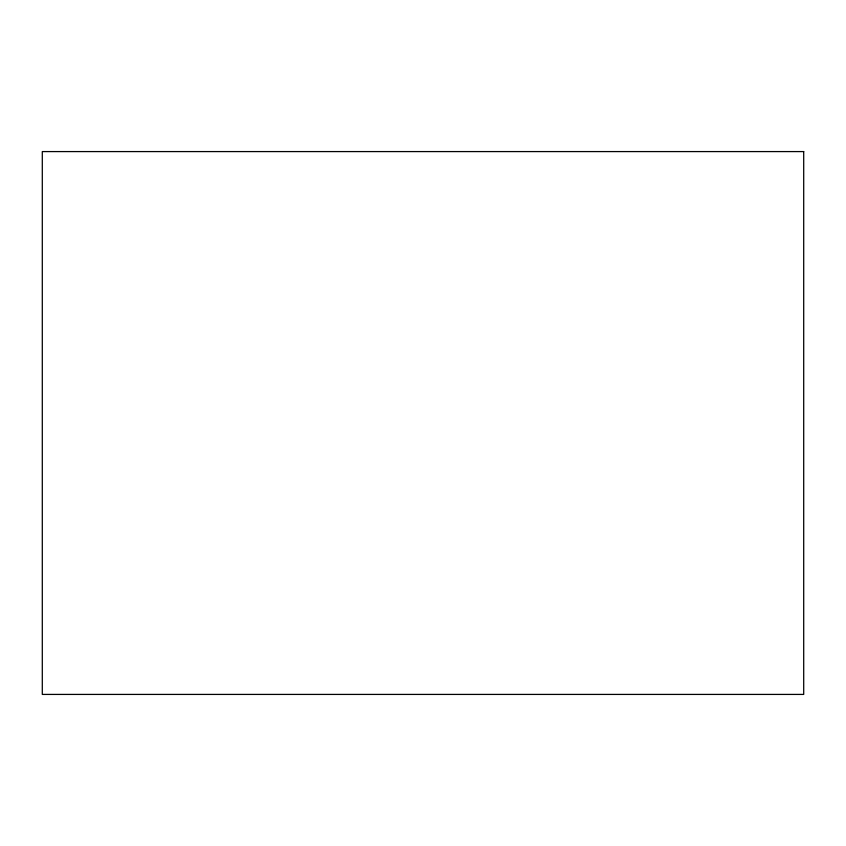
<?xml version="1.0" encoding="UTF-8"?>
<svg xmlns="http://www.w3.org/2000/svg" width="846" height="846" viewBox="0 0 846 846"><rect width="100%" height="100%" fill="white"/><g stroke="black" fill="none" stroke-linecap="round" stroke-linejoin="round"><path stroke-width="1.27" d="M803.7 151.582L42.3 151.582L42.3 694.418L803.7 694.418L803.7 151.582"/></g></svg>
